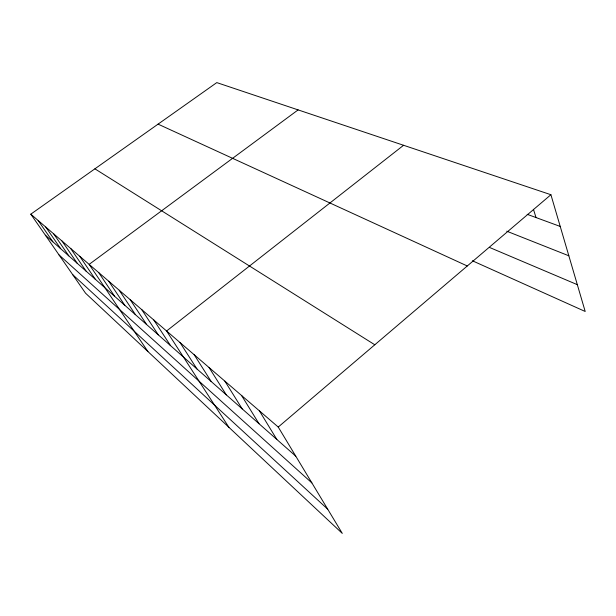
<?xml version="1.0" encoding="UTF-8"?>
<svg xmlns="http://www.w3.org/2000/svg" width="616" height="616" viewBox="0 0 616 616"><rect width="100%" height="100%" fill="white"/><g stroke="black" fill="none" stroke-linecap="round" stroke-linejoin="round"><path stroke-width="0.92" d="M550.912 194.718L216.786 82.606L30.8 214.168L85.547 293.193L342.288 533.394L278.24 427.05L550.912 194.718L585.2 311.48L472.372 260.768M403.58 145.284L166.582 330.992L228.929 427.342M298.106 109.894L89.151 264.372L147.925 351.559M527.188 214.314L560.229 226.449M506.737 231.185L568.845 255.794M489.689 247.509L577.331 284.669M158.073 124.139L467.275 265.981M94.903 168.83L374.798 344.775M30.8 214.168L278.24 427.05M45.361 235.189L295.772 456.156M59.028 254.924L311.896 482.929M72.688 274.636L327.689 509.163M38.146 220.49L52.868 241.811M45.784 227.058L60.676 248.702M53.738 233.903L68.799 255.871M62.031 241.041L77.262 263.332M70.678 248.479L86.078 271.117M79.71 256.248L95.28 279.24M98.722 272.611L114.63 296.319M108.739 281.227L124.809 305.297M119.227 290.244L135.458 314.691M130.215 299.699L146.608 324.532M141.742 309.617L158.289 334.842M153.854 320.035L170.555 345.661M179.995 342.527L196.981 368.984M194.14 354.693L211.257 381.581M209.07 367.544L226.311 394.864M224.871 381.135L242.204 408.893M241.603 395.534L259.028 423.739M259.359 410.81L276.853 439.462M533.464 209.332L536.012 217.556"/></g></svg>
